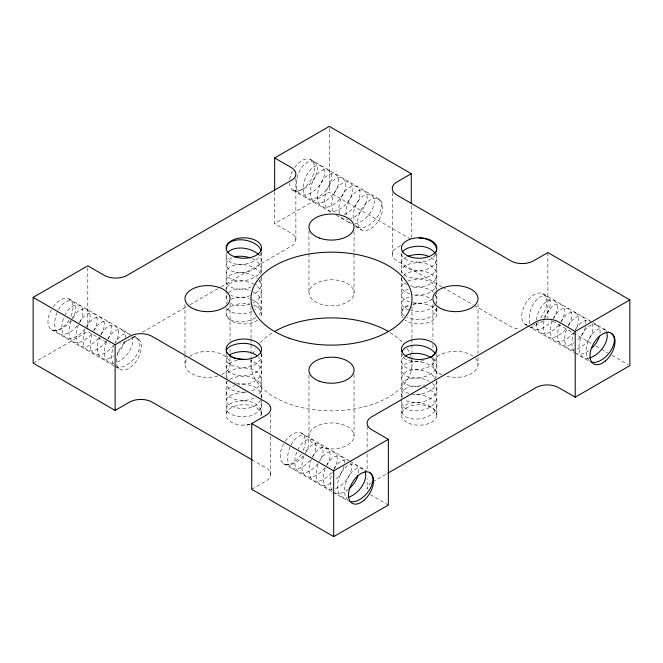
<?xml version="1.0" encoding="UTF-8"?>
<svg xmlns="http://www.w3.org/2000/svg" width="663" height="663" viewBox="0 0 663 663"><rect width="100%" height="100%" fill="white"/><g stroke="black" fill="none" stroke-linecap="round" stroke-linejoin="round"><path stroke-width="0.5" stroke-dasharray="3.31 2.49" d="M371.346 482.672L370.451 483.302A16.103 9.299 0 0 0 367.12 488.962L367.12 478.694M33.15 363.092L87.798 331.541L104.306 341.072A16.103 9.299 0 0 0 109.528 343.086M274.656 191.822L274.656 223.663L329.304 192.113L410.38 238.92M136.039 335.901L127.072 341.072A16.103 9.299 0 0 1 119.854 343.475M142.313 332.271L188.938 305.353M189.842 304.839L220.323 287.236M221.227 286.714L292.549 245.426A16.103 9.299 0 0 0 291.165 233.194L274.656 223.663M400.543 245.633L396.963 247.697A16.103 9.299 0 0 0 396.963 260.841L441.782 286.723M251.733 489.294L266.037 481.031A16.103 9.299 0 0 0 266.037 467.887L253.49 460.644M543.411 320.892L533.574 326.569A16.103 9.299 0 0 1 528.353 328.583M372.739 481.877L387.084 473.589M310.549 159.534L379.41 199.29A17.71 10.227 -60 0 1 373.145 226.887A17.71 10.227 -60 0 1 358.293 217.199A17.71 10.227 -60 0 1 379.41 199.29M542.79 293.618L608.435 331.517M553.224 321.398L591.537 343.517M595.996 346.086L600.446 348.663M601.341 349.177L607.573 352.774M612.032 355.351L628.068 364.609M292.847 190.19L332.768 213.237M336.315 215.293L351.398 223.995M355.501 226.365L361.716 229.953M525.088 324.282L527.416 325.624M528.312 326.138L574.44 352.766M574.771 352.956L590.401 361.99M442.677 287.236L473.158 304.831M474.053 305.353L510.808 326.569A16.103 9.299 0 0 0 519.394 329.155M69.043 298.963L130.255 334.301M133.47 336.158L137.912 338.718A17.71 10.227 -60 0 1 131.639 366.316A17.71 10.227 -60 0 1 116.787 356.636A17.71 10.227 -60 0 1 137.912 338.718M301.284 433.047L349.194 460.71M350.081 461.216L366.937 470.954M388.344 505.065L371.835 495.534A16.103 9.299 0 0 1 370.451 494.623M51.341 329.619L115.213 366.498M115.768 366.821L120.21 369.382M283.59 463.71L332.378 491.88M332.934 492.203L348.348 501.095M547.878 252.586L547.878 318.315M478.006 304.118L478.006 353.42M478.006 357.523L478.006 364.716M436.859 252.454L436.859 289.424M436.859 290.452L436.859 304.193M436.859 307.914L436.859 314.071M436.859 353.677L436.859 377.297M436.859 380.761L436.859 415.295A17.71 10.227 0 0 1 409.825 423.665A17.71 10.227 0 0 1 410.795 405.963A17.71 10.227 0 0 1 436.859 415.295M432.939 304.45L432.939 340.392M432.939 344.503L432.939 348.614M432.939 356.827L432.939 364.012M411.963 306.256L411.963 338.254M411.963 339.125L411.963 357.606M411.963 358.633L411.963 365.827M411.267 205.547L411.267 237.379M401.463 253.481L401.463 273.38M401.463 277.49L401.463 314.071M401.463 353.677L401.463 398.223M401.463 398.861L401.463 415.295M392.247 192.651L392.247 254.269M367.12 426.317L367.12 449.937M367.12 454.047L367.12 470.473M354.034 231.52L354.034 293.137A22.542 13.011 0 0 1 319.707 303.878A22.542 13.011 0 0 1 320.759 281.352A22.542 13.011 0 0 1 354.034 293.137M354.034 374.67L354.034 436.287A22.542 13.011 0 0 1 319.707 447.028A22.542 13.011 0 0 1 320.759 424.494A22.542 13.011 0 0 1 354.034 436.287M329.304 128.44L329.304 192.113M308.966 230.823L308.966 252.388M308.966 253.415L308.966 292.441M308.966 374.993L308.966 435.591M295.88 178.148L295.88 239.766M270.753 413.869L270.753 432.351M270.753 436.461L270.753 474.459M261.537 252.454L261.537 273.38M261.537 277.49L261.537 314.071M261.537 353.677L261.537 398.223M261.537 398.861L261.537 415.295M251.037 306.256L251.037 338.254M251.037 339.125L251.037 357.606M251.037 358.633L251.037 365.827M230.061 304.118L230.061 341.089M230.061 349.31L230.061 353.42M230.061 357.523L230.061 364.716M226.141 252.454L226.141 289.424M226.141 290.452L226.141 304.193M226.141 307.914L226.141 314.071M226.141 353.677L226.141 377.297M226.141 380.761L226.141 415.295M184.994 304.45L184.994 353.744M184.994 354.771L184.994 364.012M87.798 267.869L87.798 331.541M411.64 359.992A80.505 46.476 0 0 1 331.5 410.845A80.505 46.476 0 0 1 251.36 359.992M252.934 354.224A80.505 46.476 0 0 1 255.761 348.622M260.352 342.614A80.505 46.476 0 0 1 272.816 332.553M390.184 332.553A80.505 46.476 0 0 1 402.648 342.614M407.239 348.622A80.505 46.476 0 0 1 409.676 353.28M410.065 354.224A80.505 46.476 0 0 1 410.728 356.13M189.659 356.437A22.542 13.011 0 0 1 223.398 355.119A22.542 13.011 0 0 1 221.425 374.612M217.854 375.929A22.542 13.011 0 0 1 191.665 373.609A22.542 13.011 0 0 1 187.397 358.509M475.512 358.401A22.542 13.011 0 0 1 471.484 373.526A22.542 13.011 0 0 1 445.329 375.987M441.74 374.686A22.542 13.011 0 0 1 439.461 355.202A22.542 13.011 0 0 1 473.216 356.338M413.165 304.135A17.71 10.227 0 0 1 435.102 309.306A17.71 10.227 0 0 1 428.497 322.442A17.71 10.227 0 0 1 405.168 320.022M402.905 317.817A17.71 10.227 0 0 1 409.204 305.295M249.835 424.593A17.71 10.227 0 0 1 226.481 416.994A17.71 10.227 0 0 1 242.915 404.761A17.71 10.227 0 0 1 261.471 415.941M253.796 305.295A17.71 10.227 0 0 1 260.095 317.817M257.832 320.022A17.71 10.227 0 0 1 234.503 322.442A17.71 10.227 0 0 1 227.898 309.306A17.71 10.227 0 0 1 249.835 304.135M53.115 307.002A17.71 10.227 -60 0 1 69.325 299.112A17.71 10.227 -60 0 1 70.601 317.105M69.043 320.047A17.71 10.227 -60 0 1 51.615 329.793A17.71 10.227 -60 0 1 51.341 309.828M294.612 167.573A17.71 10.227 -60 0 1 313.309 162.327A17.71 10.227 -60 0 1 305.088 187.231A17.71 10.227 -60 0 1 289.482 183.145M289.673 179.416A17.71 10.227 -60 0 1 292.325 171.377M526.861 325.061A17.71 10.227 -60 0 1 525.461 303.836A17.71 10.227 -60 0 1 544.505 294.919A17.71 10.227 -60 0 1 539.549 319.118M285.355 441.094A17.71 10.227 -60 0 1 301.574 433.204A17.71 10.227 -60 0 1 302.85 451.188M301.284 454.13A17.71 10.227 -60 0 1 283.863 463.876A17.71 10.227 -60 0 1 283.59 443.912M544.638 318.878A17.511 10.003 -70.1 0 1 561.395 304.789A17.511 10.003 -49.9 0 1 561.478 321.099M544.074 320.983A17.511 10.003 -70.1 0 0 547.613 336.854A17.511 10.003 -49.9 0 0 566.119 328.782M529.787 323.436A17.511 10.003 -70.1 0 1 533.806 303.306A17.511 10.003 -70.1 0 1 547.166 296.576A17.511 10.003 -49.9 0 1 543.337 318.124M531.03 326.287A17.511 10.003 -70.1 0 0 533.384 328.641A17.511 10.003 -49.9 0 0 551.889 320.569M554.276 300.679A17.511 10.003 -49.9 0 1 553.804 317.909M575.675 329.296A17.511 10.003 -70.1 0 1 589.846 321.215A17.511 10.003 -49.9 0 1 590.368 321.563M574.125 351.523A17.511 10.003 -70.1 0 1 574.233 332.213M538.489 322.301A17.511 10.003 -49.9 0 1 537.643 322.848M536.79 323.345A17.511 10.003 -49.9 0 1 535.936 323.793M535.082 324.19A17.511 10.003 -49.9 0 1 534.237 324.53M533.4 324.82A17.511 10.003 -49.9 0 1 532.58 325.052M526.845 324.82A17.511 10.003 -49.9 0 1 526.281 324.538M560.931 322.027A17.511 10.003 -70.1 0 1 575.625 313.002M560.003 323.992A17.511 10.003 -70.1 0 0 561.843 345.067A17.511 10.003 -49.9 0 0 574.067 342.837M592.026 323.461A17.511 10.003 -49.9 0 1 589.929 337.533A17.511 10.003 -49.9 0 1 576.926 349.177M574.465 349.865A17.511 10.003 -49.9 0 1 568.962 349.177A17.511 10.003 -70.1 0 1 567.114 328.102M536.425 320.022A17.511 10.003 -70.1 0 1 554.276 300.679M536.276 323.047A17.511 10.003 -70.1 0 0 540.502 332.751A17.511 10.003 -49.9 0 0 559.68 323.809M553.34 318.886A17.511 10.003 -70.1 0 1 568.506 308.892A17.511 10.003 -49.9 0 1 568.597 325.201M552.47 320.909A17.511 10.003 -70.1 0 0 554.732 340.964A17.511 10.003 -49.9 0 0 573.23 332.892M568.05 326.13A17.511 10.003 -70.1 0 1 582.736 317.113A17.511 10.003 -49.9 0 1 585.868 324.348M589.266 360.738A17.511 10.003 -70.1 0 1 588.91 339.431A17.511 10.003 -70.1 0 1 604.076 329.428A17.511 10.003 -49.9 0 1 605.518 330.63M596.965 325.326A17.511 10.003 -70.1 0 0 581.343 336.315A17.511 10.003 -70.1 0 0 583.183 357.39A17.511 10.003 -49.9 0 0 588.694 358.086M585.487 326.95A17.511 10.003 -49.9 0 1 576.561 340.923M596.957 325.326A17.511 10.003 -49.9 0 1 599.891 334.276M589.134 350.454A17.511 10.003 -49.9 0 1 576.644 353.57M575.617 313.002A17.511 10.003 -49.9 0 1 575.144 330.232M290.974 445.022A17.511 10.003 -70.1 0 1 305.66 436.005A17.511 10.003 -49.9 0 1 305.187 453.227A17.511 10.003 -70.1 0 1 319.889 444.218A17.511 10.003 -49.9 0 1 319.972 460.528M290.038 446.995A17.511 10.003 -70.1 0 0 291.886 468.07A17.511 10.003 -49.9 0 0 311.063 459.127M312.861 456.417A17.511 10.003 -49.9 0 0 312.77 440.108A17.511 10.003 -70.1 0 0 298.085 449.133M334.177 468.724A17.511 10.003 -70.1 0 1 348.348 460.644M332.213 490.363A17.511 10.003 -70.1 0 1 332.312 472.661M303.273 455.895A17.511 10.003 -49.9 0 1 284.775 463.967M319.433 461.456A17.511 10.003 -70.1 0 1 334.119 452.431A17.511 10.003 -49.9 0 1 333.646 469.661M318.083 464.44A17.511 10.003 -70.1 0 0 320.337 484.496A17.511 10.003 -49.9 0 0 332.561 482.266M350.52 462.89A17.511 10.003 -49.9 0 1 348.15 477.426A17.511 10.003 -49.9 0 1 334.583 488.896M332.171 489.418A17.511 10.003 -49.9 0 1 327.456 488.606A17.511 10.003 -70.1 0 1 325.616 467.531M296.742 452.116A17.511 10.003 -70.1 0 0 298.996 472.18A17.511 10.003 -49.9 0 0 318.174 463.238M312.314 457.346A17.511 10.003 -70.1 0 1 327 448.329A17.511 10.003 -49.9 0 1 327.091 464.639M311.386 459.318A17.511 10.003 -70.1 0 0 313.226 480.393A17.511 10.003 -49.9 0 0 332.403 471.451M326.544 465.559A17.511 10.003 -70.1 0 1 341.23 456.542A17.511 10.003 -49.9 0 1 344.387 462.965M348.266 500.582A17.511 10.003 -70.1 0 1 347.172 479.357A17.511 10.003 -70.1 0 1 362.578 468.865A17.511 10.003 -49.9 0 1 364.41 470.556M303.853 456.227A17.511 10.003 -70.1 0 0 306.107 476.283A17.511 10.003 -49.9 0 0 325.284 467.349M343.981 466.379A17.511 10.003 -49.9 0 1 335.055 480.352M358.517 472.835A17.511 10.003 -49.9 0 0 355.459 464.755A17.511 10.003 -70.1 0 0 339.837 475.744A17.511 10.003 -70.1 0 0 341.685 496.819A17.511 10.003 -49.9 0 0 347.188 497.515M348.465 489.253A17.511 10.003 -49.9 0 1 334.575 492.717M72.756 317.792A17.511 10.003 -70.1 0 1 86.928 309.72A17.511 10.003 -49.9 0 1 87.019 326.03M71.314 320.71A17.511 10.003 -70.1 0 0 73.154 341.785A17.511 10.003 -49.9 0 0 91.66 333.713M58.526 309.58A17.511 10.003 -70.1 0 1 72.698 301.499A17.511 10.003 -49.9 0 1 72.226 318.729M57.084 312.497A17.511 10.003 -70.1 0 0 58.924 333.572A17.511 10.003 -49.9 0 0 78.101 324.63M79.9 321.92A17.511 10.003 -49.9 0 0 79.809 305.61A17.511 10.003 -70.1 0 0 65.131 314.635M101.215 334.227A17.511 10.003 -70.1 0 1 115.387 326.146A17.511 10.003 -49.9 0 1 115.478 342.456M99.765 337.135A17.511 10.003 -70.1 0 0 101.613 358.211A17.511 10.003 -49.9 0 0 113.829 355.981M70.991 320.527A17.511 10.003 -49.9 0 1 51.813 329.461M86.472 326.95A17.511 10.003 -70.1 0 1 101.157 317.933A17.511 10.003 -49.9 0 1 100.685 335.163M87.383 349.998A17.511 10.003 -70.1 0 1 85.535 328.923M113.671 345.166A17.511 10.003 -49.9 0 1 94.502 354.108A17.511 10.003 -70.1 0 1 92.654 333.033M136.727 338.47A17.511 10.003 -49.9 0 1 135.012 357.49A17.511 10.003 -49.9 0 1 115.843 366.432M131.788 336.605A17.511 10.003 -49.9 0 1 129.426 351.141A17.511 10.003 -49.9 0 1 115.851 362.611M113.439 363.133A17.511 10.003 -49.9 0 1 108.732 362.321A17.511 10.003 -70.1 0 1 106.884 341.246M130.139 334.707A17.511 10.003 -49.9 0 0 129.608 334.359A17.511 10.003 -70.1 0 0 115.445 342.44M66.035 337.674A17.511 10.003 -70.1 0 1 64.195 316.599M79.361 322.848A17.511 10.003 -70.1 0 1 94.047 313.823A17.511 10.003 -49.9 0 1 94.129 330.133M78.425 324.82A17.511 10.003 -70.1 0 0 80.264 345.895A17.511 10.003 -49.9 0 0 98.77 337.823M93.582 331.061A17.511 10.003 -70.1 0 1 108.276 322.036A17.511 10.003 -49.9 0 1 108.359 338.345M113.481 364.078A17.511 10.003 -70.1 0 1 113.58 346.368M107.812 339.274A17.511 10.003 -70.1 0 1 122.506 330.257M85.212 328.74A17.511 10.003 -49.9 0 1 66.043 337.682M106.561 341.064A17.511 10.003 -49.9 0 1 87.383 350.006M122.498 330.249A17.511 10.003 -49.9 0 1 125.638 337.492M125.017 340.997A17.511 10.003 -49.9 0 1 116.332 354.067M314.204 162.07A17.511 10.003 -70.1 0 0 298.582 173.068A17.511 10.003 -70.1 0 0 300.43 194.143A17.511 10.003 -49.9 0 0 319.607 185.201A17.511 10.003 -49.9 0 0 321.315 166.181A17.511 10.003 -70.1 0 0 305.701 177.17A17.511 10.003 -70.1 0 0 307.541 198.245A17.511 10.003 -49.9 0 0 326.718 189.311A17.511 10.003 -49.9 0 0 328.425 170.283A17.511 10.003 -70.1 0 0 312.812 181.281A17.511 10.003 -70.1 0 0 314.66 202.356A17.511 10.003 -49.9 0 0 333.837 193.414A17.511 10.003 -49.9 0 0 335.544 174.394A17.511 10.003 -70.1 0 0 319.931 185.391A17.511 10.003 -70.1 0 0 321.77 206.458A17.511 10.003 -49.9 0 0 340.948 197.524A17.511 10.003 -49.9 0 0 342.655 178.496A17.511 10.003 -70.1 0 0 327.041 189.494A17.511 10.003 -70.1 0 0 328.889 210.569A17.511 10.003 -49.9 0 0 348.058 201.627A17.511 10.003 -49.9 0 0 349.774 182.607A17.511 10.003 -70.1 0 0 335.088 191.64A17.511 10.003 -70.1 0 0 334.053 212.914M339.514 213.585A17.511 10.003 -70.1 0 1 343.533 193.447A17.511 10.003 -70.1 0 1 356.893 186.717A17.511 10.003 -49.9 0 1 358.186 200.715A17.511 10.003 -49.9 0 1 343.964 214.679M341.163 217.016A17.511 10.003 -70.1 0 0 343.111 218.782A17.511 10.003 -49.9 0 0 347.835 219.594M314.204 162.07A17.511 10.003 -49.9 0 1 312.488 181.09A17.511 10.003 -49.9 0 1 293.319 190.032M378.233 199.033A17.511 10.003 -49.9 0 1 376.518 218.061A17.511 10.003 -49.9 0 1 357.349 227.003M354.945 223.696A17.511 10.003 -49.9 0 0 371.462 210.793A17.511 10.003 -49.9 0 0 371.114 194.93A17.511 10.003 -70.1 0 0 358.045 201.229A17.511 10.003 -70.1 0 0 353.536 220.97M351.415 223.414A17.511 10.003 -49.9 0 1 350.23 222.892A17.511 10.003 -70.1 0 1 347.503 219.901M357.34 226.995A17.511 10.003 -70.1 0 1 355.393 225.238M354.987 224.649A17.511 10.003 -70.1 0 1 354.622 224.011M346.127 215.094A17.511 10.003 -70.1 0 1 351.523 196.281A17.511 10.003 -70.1 0 1 364.004 190.828A17.511 10.003 -49.9 0 1 365.305 204.826A17.511 10.003 -49.9 0 1 351.083 218.782M260.617 274.209A17.511 10.003 10.1 0 0 241.672 264.471A17.511 10.003 10.1 0 0 226.506 272.675A17.511 10.003 -10.1 0 0 243.835 280.706A17.511 10.003 -10.1 0 0 261.172 268.573M231.984 257.766A17.511 10.003 10.1 0 0 226.506 264.462A17.511 10.003 -10.1 0 0 243.835 272.485A17.511 10.003 -10.1 0 0 261.172 260.352A17.511 10.003 10.1 0 0 259.018 255.238M252.189 258.669A17.511 10.003 10.1 0 1 261.172 268.565M261.131 252.777A17.511 10.003 -10.1 0 1 243.296 264.33A17.511 10.003 -10.1 0 1 226.506 256.241A17.511 10.003 10.1 0 1 227.061 253.805M261.131 277.424A17.511 10.003 -10.1 0 1 261.023 278.062M260.617 279.355A17.511 10.003 -10.1 0 1 257.849 283.101M256.465 284.236A17.511 10.003 -10.1 0 1 255.694 284.775M251.219 287.079A17.511 10.003 -10.1 0 1 226.506 280.888A17.511 10.003 10.1 0 1 237.984 272.766A17.511 10.003 10.1 0 1 257.186 278.104M259.506 280.507A17.511 10.003 10.1 0 1 261.172 284.991A17.511 10.003 -10.1 0 1 253.125 294.463M227.368 302.527A17.511 10.003 10.1 0 1 227.732 301.972M231.213 299.195A17.511 10.003 10.1 0 1 249.197 298.632M251.219 299.344A17.511 10.003 10.1 0 1 261.172 309.638A17.511 10.003 -10.1 0 1 257.849 315.961M227.061 294.886A17.511 10.003 10.1 0 0 226.506 297.322A17.511 10.003 -10.1 0 0 227.732 300.878M228.66 292.723A17.511 10.003 10.1 0 1 251.219 291.123M253.125 291.96A17.511 10.003 10.1 0 1 261.172 301.425A17.511 10.003 -10.1 0 1 254.882 309.936M253.125 302.676A17.511 10.003 -10.1 0 0 261.172 293.212A17.511 10.003 10.1 0 0 255.694 285.214M250.216 303.878A17.511 10.003 -10.1 0 1 230.492 303.264M250.216 295.665A17.511 10.003 -10.1 0 1 231.213 295.441M226.506 289.109A17.511 10.003 10.1 0 1 235.995 281.245A17.511 10.003 10.1 0 1 254.02 284.212M252.189 311.32A17.511 10.003 -10.1 0 1 226.821 307.383M255.694 317.635A17.511 10.003 -10.1 0 1 236.973 321.762A17.511 10.003 -10.1 0 1 226.506 313.748M236.409 383.139A17.511 7.956 0 0 0 243.843 383.902A17.511 12.058 0 0 0 260.99 374.089A17.511 12.058 0 0 0 250.258 360.639M235.431 382.916A17.511 7.956 0 0 1 234.495 382.659M227.608 378.88A17.511 7.956 0 0 1 227.235 378.407M226.928 377.927A17.511 7.956 0 0 1 243.843 367.998A17.511 12.058 0 0 1 260.99 377.802A17.511 12.058 0 0 1 250.258 391.261M237.42 360.341A17.511 7.956 0 0 0 226.688 369.216A17.511 7.956 0 0 0 243.843 375.689A17.511 12.058 0 0 0 259.15 369.424A17.511 12.058 0 0 0 258.578 357.166M228.047 356.13A17.511 7.956 0 0 0 243.843 367.476A17.511 12.058 0 0 0 261.164 353.901M246.023 392.015A17.511 12.058 0 0 1 243.835 392.115A17.511 7.956 0 0 1 227.608 381.233M229.721 379.493A17.511 7.956 0 0 1 243.843 376.211A17.511 12.058 0 0 1 259.407 382.816A17.511 12.058 0 0 1 257.957 395.355M243.843 400.858A17.511 7.956 0 0 0 226.373 408.806A17.511 7.956 0 0 0 243.843 416.762A17.511 12.058 0 0 0 260.07 400.261M261.164 397.999A17.511 12.058 0 0 0 243.835 384.432A17.511 7.956 0 0 0 238.448 384.822M260.443 400.212A17.511 12.058 0 0 1 243.835 408.541A17.511 7.956 0 0 1 226.373 400.593A17.511 7.956 0 0 1 243.843 392.637A17.511 12.058 0 0 1 247.108 392.861M254.095 398.024A17.511 12.058 0 0 1 243.835 400.328A17.511 7.956 0 0 1 227.069 394.593A17.511 7.956 0 0 1 234.495 385.667M243.835 400.858A17.511 12.058 0 0 1 260.443 416.646M250.258 424.121A17.511 12.058 0 0 1 243.835 424.975M434.34 379.004A17.511 10.003 -10.1 0 0 436.494 373.899A17.511 10.003 10.1 0 0 419.165 361.758A17.511 10.003 10.1 0 0 401.828 369.788A17.511 10.003 -10.1 0 0 419.165 377.819A17.511 10.003 -10.1 0 0 436.494 365.686A17.511 10.003 10.1 0 0 431.787 358.227M424.519 384.905A17.511 10.003 -10.1 0 1 423.475 385.203M421.337 385.692A17.511 10.003 -10.1 0 1 401.828 378.001A17.511 10.003 10.1 0 1 416.463 369.78A17.511 10.003 10.1 0 1 435.632 378.896M423.475 360.556A17.511 10.003 -10.1 0 1 401.869 353.984M404.538 356.503A17.511 10.003 10.1 0 0 401.828 361.575A17.511 10.003 -10.1 0 0 419.165 369.598A17.511 10.003 -10.1 0 0 436.494 357.473A17.511 10.003 10.1 0 0 435.939 354.896M436.453 381.474A17.511 10.003 10.1 0 1 436.494 382.103A17.511 10.003 -10.1 0 1 413.803 394.386M408.98 393.524A17.511 10.003 -10.1 0 1 401.828 386.214A17.511 10.003 10.1 0 1 411.317 378.358A17.511 10.003 10.1 0 1 429.342 381.324M401.828 394.435A17.511 10.003 10.1 0 1 420.251 386.554M424.519 387.532A17.511 10.003 10.1 0 1 436.494 398.538A17.511 10.003 -10.1 0 1 419.165 410.679A17.511 10.003 -10.1 0 1 401.828 402.648A17.511 10.003 10.1 0 1 402.383 400.212M432.508 383.429A17.511 10.003 10.1 0 1 436.494 390.325A17.511 10.003 -10.1 0 1 423.98 401.488A17.511 10.003 -10.1 0 1 404.538 399.507M411.781 394.709A17.511 10.003 10.1 0 1 436.494 406.75A17.511 10.003 -10.1 0 1 419.165 418.892A17.511 10.003 -10.1 0 1 401.828 410.861A17.511 10.003 10.1 0 1 419.165 402.839A17.511 10.003 10.1 0 1 436.494 414.963M402.69 397.444A17.511 10.003 -10.1 0 1 401.828 394.427M431.107 257.725A17.511 12.058 0 0 1 435.4 270.935A17.511 12.058 0 0 1 419.157 278.568A17.511 7.956 0 0 1 401.695 270.62A17.511 7.956 0 0 1 419.165 262.664A17.511 12.058 0 0 1 436.627 274.731A17.511 12.058 0 0 1 419.157 286.781A17.511 7.956 0 0 1 409.817 285.546M435.392 254.526A17.511 12.058 0 0 1 419.157 262.142M406.444 256.962A17.511 7.956 0 0 0 403.129 265.556A17.511 7.956 0 0 0 419.165 270.363A17.511 12.058 0 0 0 435.765 254.575M419.165 262.142A17.511 7.956 0 0 1 401.737 253.689M407.215 284.634A17.511 7.956 0 0 1 401.836 277.838M403.369 275.452A17.511 7.956 0 0 1 419.165 270.877A17.511 12.058 0 0 1 436.627 282.944A17.511 12.058 0 0 1 419.157 295.002A17.511 7.956 0 0 1 412.742 294.438M435.392 294.936A17.511 12.058 0 0 1 435.765 303.099M434.456 305.179A17.511 12.058 0 0 1 419.157 311.428A17.511 7.956 0 0 1 410.753 310.45M433.279 292.284A17.511 12.058 0 0 0 419.157 287.319A17.511 7.956 0 0 0 411.731 288.074M436.627 307.591A17.511 12.058 0 0 1 419.157 319.641A17.511 7.956 0 0 1 407.215 317.494M412.742 302.659A17.511 7.956 0 0 0 419.165 303.223A17.511 12.058 0 0 0 431.878 299.411A17.511 12.058 0 0 0 419.157 295.532A17.511 7.956 0 0 0 413.77 295.922M409.817 301.98A17.511 7.956 0 0 1 408.905 288.836M409.817 293.767A17.511 7.956 0 0 1 405.043 282.372M408.043 280.921A17.511 7.956 0 0 1 419.165 279.098A17.511 12.058 0 0 1 436.312 288.894M408.905 309.911A17.511 7.956 0 0 1 409.817 296.767M436.312 293.419A17.511 12.058 0 0 1 434.953 296.295M404.422 315.961A17.511 7.956 0 0 1 409.817 304.98M412.742 304.3A17.511 7.956 0 0 1 419.165 303.737"/><path stroke-width="0.99" d="M252.586 460.122L152.192 402.159A16.103 9.299 0 0 0 129.426 402.159L115.122 410.414L33.15 363.092L33.15 297.364L87.798 265.813L104.306 275.344A16.103 9.299 0 0 0 127.072 275.344L292.549 179.698A16.103 9.299 0 0 0 291.165 167.466L274.656 157.935L274.656 190.795M274.656 157.935L329.304 126.384L411.267 173.706L411.267 203.491M33.15 297.364L115.122 344.685L129.426 336.431A16.103 9.299 0 0 1 152.192 336.431L266.037 402.159A16.103 9.299 0 0 1 266.037 415.303L251.733 423.566L251.733 489.294L333.696 536.616L388.344 505.065L388.344 439.337L371.835 429.806A16.103 9.299 0 0 1 370.451 417.574L535.928 321.928A16.103 9.299 0 0 1 558.694 321.928L575.202 331.459L629.85 299.908L629.85 365.636L575.202 397.187L558.694 387.656A16.103 9.299 0 0 0 535.928 387.656L387.979 473.075M411.267 173.706L396.963 181.969A16.103 9.299 0 0 0 396.963 195.113L510.808 260.841A16.103 9.299 0 0 0 533.574 260.841L547.878 252.586L629.85 299.908M251.733 423.566L333.696 470.887L388.344 439.337M575.202 331.459L575.202 397.187M333.696 470.887L333.696 536.616M115.122 344.685L115.122 410.414M274.573 331.5A80.505 46.476 0 0 1 388.427 331.5M611.187 333.539A17.511 10.003 -49.9 0 1 609.803 352.119A17.511 10.003 -49.9 0 1 590.874 361.791M606.255 331.674A17.511 10.003 -49.9 0 1 603.595 346.666A17.511 10.003 -49.9 0 1 589.498 357.912M599.476 336.066A17.511 10.003 -49.9 0 1 591.595 348.423M369.681 472.968A17.511 10.003 -49.9 0 1 368.611 491.109A17.511 10.003 -49.9 0 1 349.981 501.452M365.04 471.7A17.511 10.003 -49.9 0 1 362.097 486.095A17.511 10.003 -49.9 0 1 348.813 497.109M357.979 475.495A17.511 10.003 -49.9 0 1 349.285 488.565M226.506 248.037A17.511 10.003 10.1 0 1 242.757 239.89A17.511 10.003 10.1 0 1 261.023 250.854M227.732 252.686A17.511 10.003 10.1 0 1 242.21 248.07A17.511 10.003 10.1 0 1 258.462 254.633M234.553 256.904A17.511 10.003 10.1 0 1 250.216 257.899M243.843 359.263A17.511 7.956 0 0 1 231.122 356.752M230.392 356.371A17.511 7.956 0 0 1 229.721 355.981M226.928 353.288A17.511 7.956 0 0 1 226.414 351.804M226.373 351.307A17.511 7.956 0 0 1 243.843 343.351A17.511 12.058 0 0 1 260.99 353.155M257.285 355.948A17.511 12.058 0 0 0 243.835 351.572A17.511 7.956 0 0 0 229.1 355.26M405.151 356.048A17.511 10.003 10.1 0 1 431.016 357.689M401.977 352.119A17.511 10.003 10.1 0 1 416.994 345.158A17.511 10.003 10.1 0 1 435.268 353.611M436.494 349.252A17.511 10.003 -10.1 0 1 432.508 356.147M431.787 356.702A17.511 10.003 -10.1 0 1 430.204 357.763M435.392 253.863A17.511 12.058 0 0 0 419.157 246.246A17.511 7.956 0 0 0 402.25 252.213M429.417 256.763A17.511 12.058 0 0 0 419.157 254.459A17.511 7.956 0 0 0 408.043 256.283M436.585 250.838A17.511 12.058 0 0 1 436.486 251.592M419.157 238.025A17.511 12.058 0 0 1 436.627 250.084M319.707 381.3A22.542 13.011 0 0 0 354.034 370.559A22.542 13.011 0 0 0 320.759 358.766A22.542 13.011 0 0 0 319.707 381.3M195.734 309.729A22.542 13.011 0 0 0 230.061 298.988A22.542 13.011 0 0 0 196.787 287.195A22.542 13.011 0 0 0 195.734 309.729M319.707 238.15A22.542 13.011 0 0 0 354.034 227.409A22.542 13.011 0 0 0 320.759 215.624A22.542 13.011 0 0 0 319.707 238.15M443.68 309.729A22.542 13.011 0 0 0 478.006 298.988A22.542 13.011 0 0 0 444.732 287.195A22.542 13.011 0 0 0 443.68 309.729M289.076 338.138A80.505 46.476 0 0 0 411.963 300.099A80.505 46.476 0 0 0 293.46 257.675A80.505 46.476 0 0 0 289.076 338.138M234.503 256.714A17.71 10.227 0 0 0 261.537 248.343A17.71 10.227 0 0 0 235.473 239.011A17.71 10.227 0 0 0 234.503 256.714M409.825 256.714A17.71 10.227 0 0 0 436.859 248.343A17.71 10.227 0 0 0 410.795 239.011A17.71 10.227 0 0 0 409.825 256.714M409.825 357.937A17.71 10.227 0 0 0 436.859 349.567A17.71 10.227 0 0 0 410.795 340.235A17.71 10.227 0 0 0 409.825 357.937M234.503 357.937A17.71 10.227 0 0 0 261.537 349.567A17.71 10.227 0 0 0 235.473 340.235A17.71 10.227 0 0 0 234.503 357.937M605.385 360.97A17.71 10.227 -60 0 0 611.651 333.373A17.71 10.227 -60 0 0 590.534 351.291A17.71 10.227 -60 0 0 605.385 360.97M363.879 500.408A17.71 10.227 -60 0 0 370.153 472.81A17.71 10.227 -60 0 0 349.036 490.719A17.71 10.227 -60 0 0 363.879 500.408"/></g></svg>
